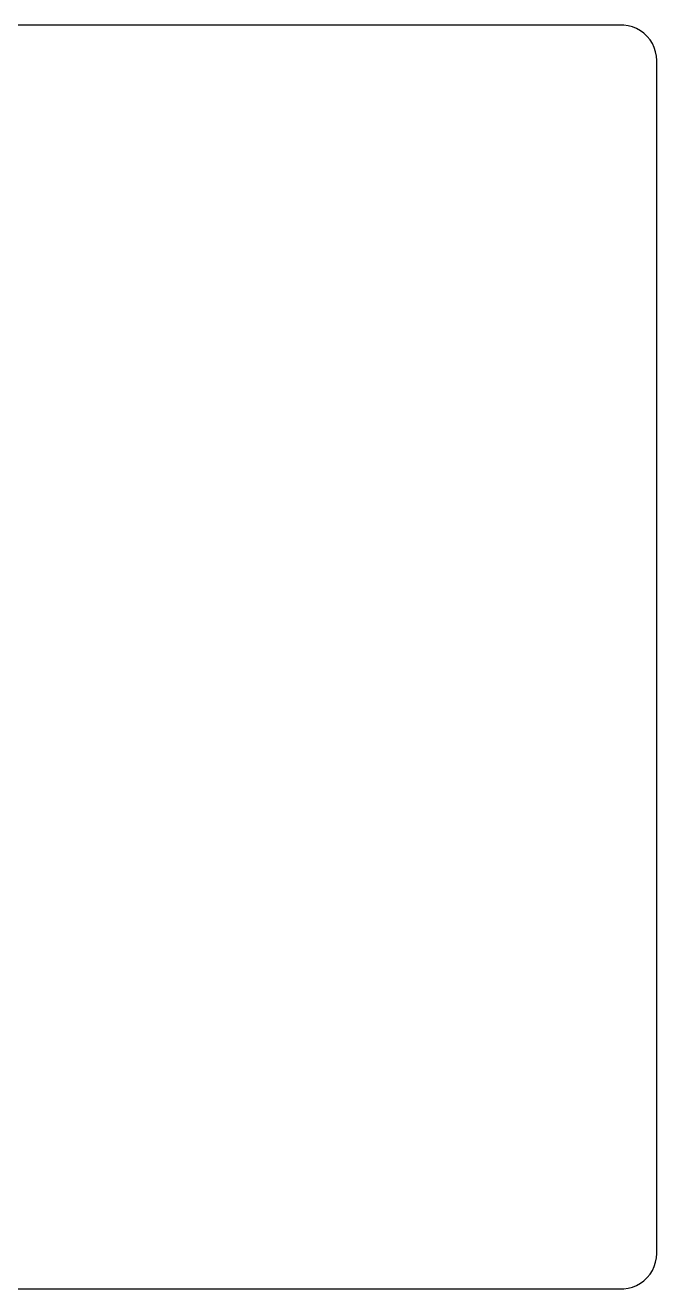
# Model space of a CAD drawing. Header units: metres. Extents: x -90 to 90, y -89 to 89.
# Drawn here: x 0 to 89.5, y -89.5 to 89.5 of the extents above; entities that cross this region are included whole.
import ezdxf

# ---------------------------------------------------------------- set-up
doc = ezdxf.new("R2010")
doc.units = ezdxf.units.M

msp = doc.modelspace()

# ---------------------------------------------------------------- linework, layer by layer
for p, q in [((84.8139, 89.4901), (-84.8139, 89.4901)), ((85.4369, 89.4114), (84.8139, 89.4901)), ((86.0451, 89.2553), (85.4369, 89.4114)), ((86.6289, 89.0241), (86.0451, 89.2553)), ((87.1791, 88.7216), (86.6289, 89.0241)), ((87.6871, 88.3526), (87.1791, 88.7216)), ((88.1448, 87.9227), (87.6871, 88.3526)), ((88.5451, 87.4389), (88.1448, 87.9227)), ((88.8815, 86.9088), (88.5451, 87.4389)), ((89.1489, 86.3406), (88.8815, 86.9088)), ((89.3429, 85.7434), (89.1489, 86.3406)), ((89.4606, 85.1267), (89.3429, 85.7434)), ((89.5, 84.5), (89.4606, 85.1267)), ((89.5, -84.5), (89.5, 84.5)), ((89.1489, -86.3406), (89.3429, -85.7434)), ((89.3429, -85.7434), (89.4606, -85.1267)), ((89.4606, -85.1267), (89.5, -84.5)), ((88.1448, -87.9227), (88.5451, -87.4389)), ((88.5451, -87.4389), (88.8815, -86.9088)), ((88.8815, -86.9088), (89.1489, -86.3406)), ((-84.8139, -89.4901), (84.8139, -89.4901)), ((84.8139, -89.4901), (85.4369, -89.4114)), ((85.4369, -89.4114), (86.0451, -89.2553)), ((86.0451, -89.2553), (86.6289, -89.0241)), ((86.6289, -89.0241), (87.1791, -88.7216)), ((87.1791, -88.7216), (87.6871, -88.3526)), ((87.6871, -88.3526), (88.1448, -87.9227))]:
    msp.add_line(p, q)

doc.saveas('drawing.dxf')
